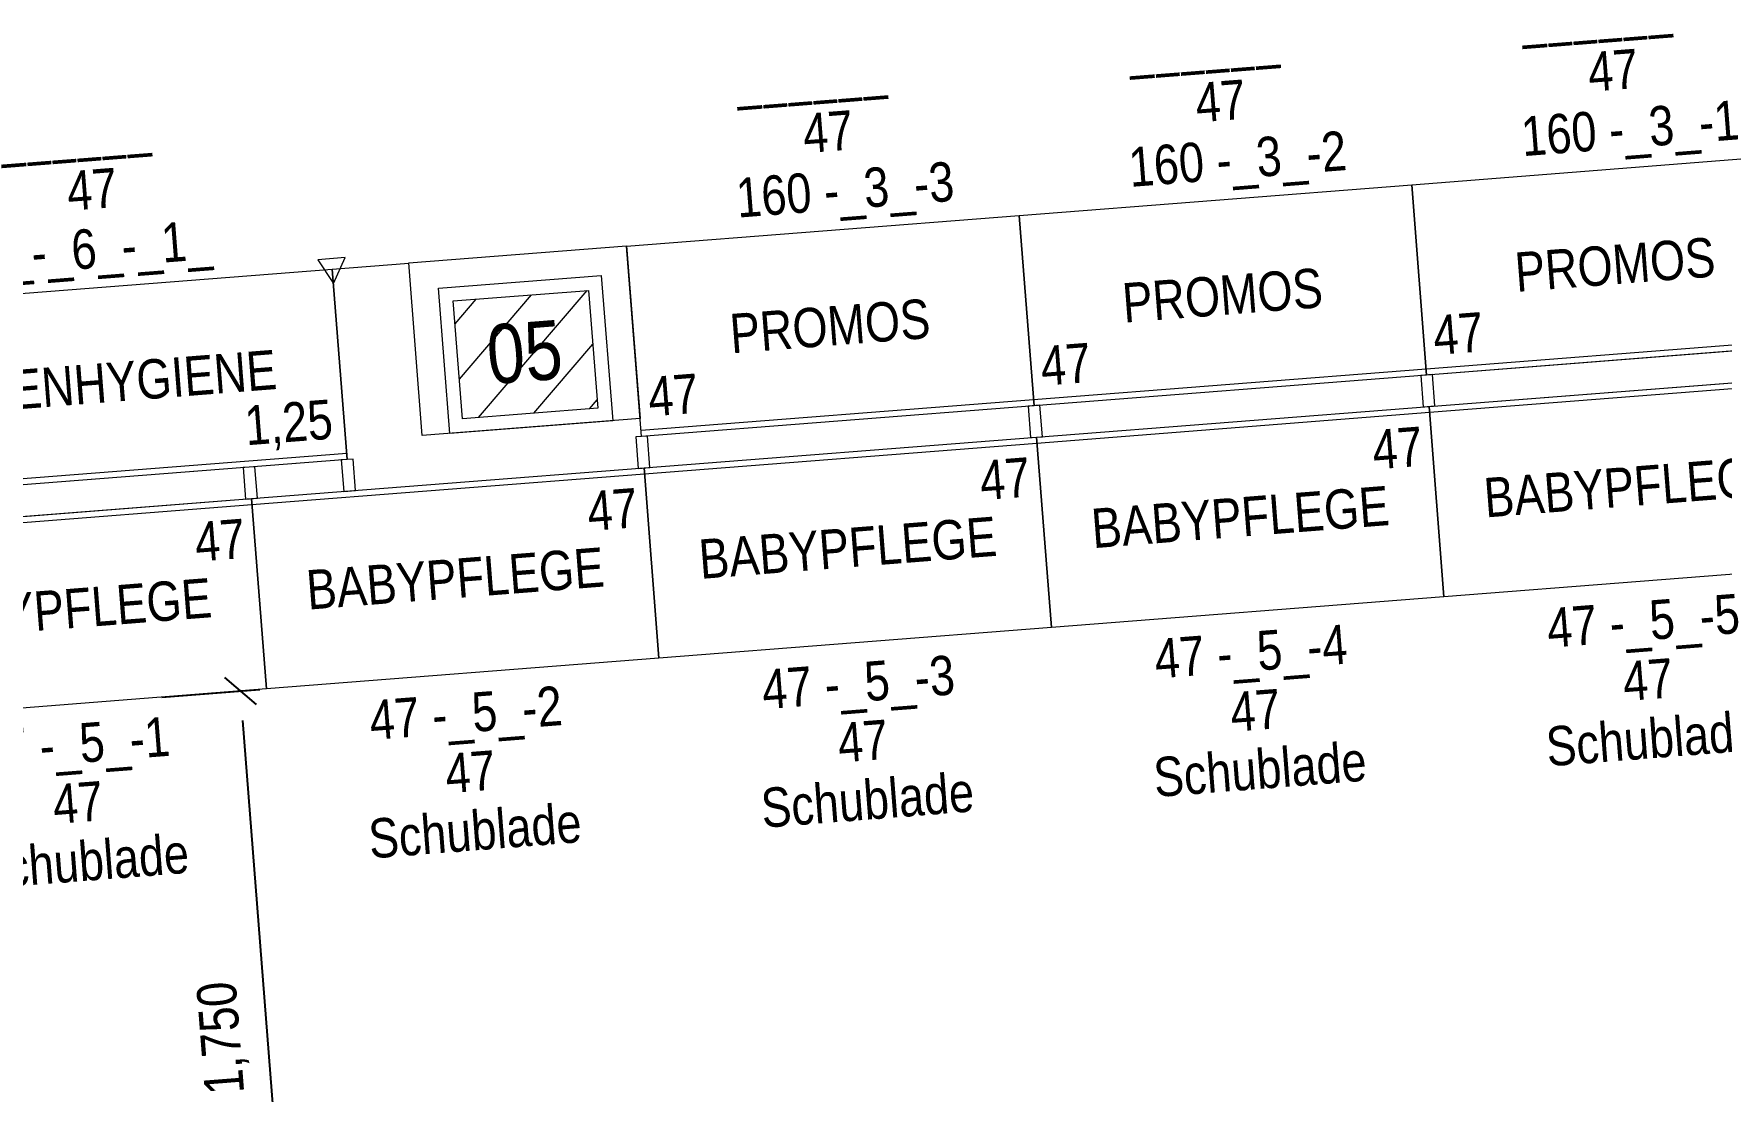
# Model space of a CAD drawing. Header units: millimetres. Extents: x 1954135 to 2038297, y 1349223 to 1397094.
# Drawn here: x 1983225 to 1987511, y 1377608 to 1380294 of the extents above; entities that cross this region are included whole.
import ezdxf
from ezdxf.enums import TextEntityAlignment as Align

# ---------------------------------------------------------------- set-up
doc = ezdxf.new("R2010")
doc.units = ezdxf.units.MM
doc.header["$MEASUREMENT"] = 0
doc.layers.get('Defpoints').update_dxf_attribs({"lineweight": 0})
for name, color, linetype, lineweight in [('01_Grundriss (Construction)', 7, 'Continuous', 0), ('10_Einrichtung', 7, 'Continuous', 0), ('10_Einrichtung (Construction)', 7, 'Continuous', 0), ('20_Sortimentierung', 7, 'Continuous', 0), ('21_Modulnummer', 7, 'Continuous', 0), ('TXT Schrift allgemein', 7, 'Continuous', 13)]:
    doc.layers.add(name, color=color, linetype=linetype, lineweight=lineweight)
doc.styles.add('Rossmann', font='ARIALN.TTF', dxfattribs={"height": 100})
doc.styles.add('Style-Arial Narrow', font='ARIALN.TTF')
doc.dimstyles.new('Rossmann', dxfattribs={"dimtxt": 100, "dimasz": 75, "dimexe": 50, "dimexo": 0.0625, "dimgap": 50, "dimtad": 1, "dimdec": 3, "dimlfac": 0.001, "dimzin": 3, "dimtxsty": 'Rossmann', "dimcen": 0, "dimadec": 3, "dimazin": 0, "dimtfac": 1, "dimtdec": 0, "dimtofl": 0, "dimtmove": 0, "dimatfit": 1, "dimfxl": 200, "dimfxlon": 1, "dimfrac": 2, "dimtolj": 1, "dimtzin": 3, "dimarcsym": 0})

# ---------------------------------------------------------------- blocks, each defined once
blk = doc.blocks.new('_Oblique-1')
at = {"color": 0, "linetype": 'ByBlock', "lineweight": -2}
blk.add_line((0.5, 0.5), (-0.5, -0.5), dxfattribs=at)
blk = doc.blocks.new('*D386')
at = {"layer": '10_Einrichtung', "color": 0, "linetype": 'ByBlock', "lineweight": -2, "transparency": 16777216}
for p, q in [((1983550.1, 1378608.7), (1983799.4, 1378628.2)), ((1983686.7, 1376864.1), (1983935.9, 1376883.6))]:
    blk.add_line(p, q, dxfattribs=at)
at = {"layer": '10_Einrichtung', "color": 0, "linetype": 'Continuous', "lineweight": -2, "transparency": 16777216}
blk.add_line((1983755.4, 1378549.6), (1983880.2, 1376954.4), dxfattribs=at)
at = {"layer": 'Defpoints', "color": 0, "linetype": 'Continuous', "lineweight": 0, "transparency": 16777216}
for p in [(1983317.6, 1378590.5), (1983886.1, 1376879.7), (1983274.7, 1376831.8)]:
    blk.add_point(p, dxfattribs=at)
at = {"layer": '10_Einrichtung', "color": 0, "linetype": 'Continuous', "lineweight": -2, "transparency": 16777216, "xscale": 75, "yscale": 75, "zscale": 75}
for p, rotation in [((1983749.5, 1378624.3), 94.47537400066294), ((1983886.1, 1376879.7), 274.475374000663)]:
    blk.add_blockref('_Oblique-1', p, dxfattribs=dict(at, rotation=rotation))
at = {"layer": '10_Einrichtung', "color": 0, "linetype": 'Continuous', "lineweight": 0, "transparency": 16777216, "insert": (1983708, 1377743.4), "char_height": 100, "attachment_point": 5, "rotation": 94.4754, "style": 'Style-Arial Narrow'}
blk.add_mtext('\\A1;1,750', dxfattribs=at)
blk = doc.blocks.new('*U843')
at = {"layer": '10_Einrichtung', "color": 7, "linetype": 'Continuous', "lineweight": 0}
blk.add_line((-500, 187.5), (500, 187.5), dxfattribs=at)
at = {"layer": '10_Einrichtung', "color": 7, "linetype": 'Continuous', "lineweight": 0, "flags": 128}
for points in [[(-485, 282.5), (-515, 282.5), (-515, 202.5), (-485, 202.5)], [(515, 282.5), (485, 282.5), (485, 202.5), (515, 202.5)], [(-500, 202.5), (500, 202.5), (500, -282.5), (-500, -282.5)]]:
    blk.add_lwpolyline(points, close=True, dxfattribs=at)
at = {"layer": '10_Einrichtung (Construction)', "color": 3, "linetype": 'Continuous', "lineweight": 0}
for p, q in [((-500, 202.5), (-500, -282.5)), ((500, 202.5), (500, -282.5))]:
    blk.add_line(p, q, dxfattribs=at)
at = {"layer": '10_Einrichtung (Construction)', "color": 5, "linetype": 'Continuous', "lineweight": 0}
blk.add_line((-500, 202.5), (500, 202.5), dxfattribs=at)
at = {"layer": '10_Einrichtung', "color": 7, "linetype": 'Continuous', "lineweight": 0, "style": 'Rossmann'}
blk.add_text('47', height=100, rotation=180, dxfattribs=at).set_placement((411.7, 103.6), align=Align.MIDDLE_CENTER)
blk = doc.blocks.new('R1 47_54')
at = {"layer": '10_Einrichtung', "color": 7, "linetype": 'Continuous', "lineweight": 0}
blk.add_blockref('*U843', (500, -242.5), dxfattribs=at)
blk = doc.blocks.new('I1 47_54')
at = {"layer": '10_Einrichtung', "color": 7, "linetype": 'Continuous', "lineweight": 0}
blk.add_blockref('R1 47_54', (0, 0), dxfattribs=at)
at = {"layer": '20_Sortimentierung', "color": 7, "linetype": 'Continuous', "lineweight": 0, "style": 'Style-Arial Narrow'}
blk.add_attdef('I1 47_54_0', text='', height=100, rotation=180, dxfattribs=at).set_placement((501.1, -282.5), align=Align.MIDDLE_CENTER)
at = {"layer": '21_Modulnummer', "color": 7, "linetype": 'Continuous', "lineweight": 0, "insert": (435.8, -675), "char_height": 100, "attachment_point": 2, "rotation": 180, "line_spacing_factor": 0.6, "style": 'Style-Arial Narrow'}
blk.add_mtext('160 -_3_-1', dxfattribs=at)
at = {"layer": '21_Modulnummer', "color": 251, "linetype": 'Continuous', "lineweight": 0, "style": 'Style-Arial Narrow'}
blk.add_attdef('I1 47_54_0', text='', height=100, rotation=180, dxfattribs=at).set_placement((467.6, -825), align=Align.TOP_CENTER)
at = {"layer": '21_Modulnummer', "color": 5, "linetype": 'Continuous', "lineweight": 0, "style": 'Style-Arial Narrow'}
blk.add_attdef('I1 47_54_0', text='', height=100, rotation=180, dxfattribs=at).set_placement((500, -975), align=Align.TOP_CENTER)
blk = doc.blocks.new('*U846')
at = {"layer": '10_Einrichtung', "color": 7, "linetype": 'Continuous', "lineweight": 0}
blk.add_line((-500, 187.5), (500, 187.5), dxfattribs=at)
at = {"layer": '10_Einrichtung', "color": 7, "linetype": 'Continuous', "lineweight": 0, "flags": 128}
for points in [[(-485, 282.5), (-515, 282.5), (-515, 202.5), (-485, 202.5)], [(515, 282.5), (485, 282.5), (485, 202.5), (515, 202.5)], [(-500, 202.5), (500, 202.5), (500, -282.5), (-500, -282.5)]]:
    blk.add_lwpolyline(points, close=True, dxfattribs=at)
at = {"layer": '10_Einrichtung (Construction)', "color": 3, "linetype": 'Continuous', "lineweight": 0}
for p, q in [((-500, 202.5), (-500, -282.5)), ((500, 202.5), (500, -282.5))]:
    blk.add_line(p, q, dxfattribs=at)
at = {"layer": '10_Einrichtung (Construction)', "color": 5, "linetype": 'Continuous', "lineweight": 0}
blk.add_line((-500, 202.5), (500, 202.5), dxfattribs=at)
at = {"layer": '10_Einrichtung', "color": 7, "linetype": 'Continuous', "lineweight": 0, "style": 'Rossmann'}
blk.add_text('47', height=100, rotation=180, dxfattribs=at).set_placement((411.7, 103.6), align=Align.MIDDLE_CENTER)
blk = doc.blocks.new('R1 47_55')
at = {"layer": '10_Einrichtung', "color": 7, "linetype": 'Continuous', "lineweight": 0}
blk.add_blockref('*U846', (500, -242.5), dxfattribs=at)
blk = doc.blocks.new('I1 47_55')
at = {"layer": '10_Einrichtung', "color": 7, "linetype": 'Continuous', "lineweight": 0}
blk.add_blockref('R1 47_55', (0, 0), dxfattribs=at)
at = {"layer": '20_Sortimentierung', "color": 7, "linetype": 'Continuous', "lineweight": 0, "style": 'Style-Arial Narrow'}
blk.add_attdef('I1 47_55_0', text='', height=100, rotation=180, dxfattribs=at).set_placement((501.1, -282.5), align=Align.MIDDLE_CENTER)
at = {"layer": '21_Modulnummer', "color": 7, "linetype": 'Continuous', "lineweight": 0, "insert": (435.8, -675), "char_height": 100, "attachment_point": 2, "rotation": 180, "line_spacing_factor": 0.6, "style": 'Style-Arial Narrow'}
blk.add_mtext('160 -_3_-2', dxfattribs=at)
at = {"layer": '21_Modulnummer', "color": 251, "linetype": 'Continuous', "lineweight": 0, "style": 'Style-Arial Narrow'}
blk.add_attdef('I1 47_55_0', text='', height=100, rotation=180, dxfattribs=at).set_placement((467.6, -825), align=Align.TOP_CENTER)
at = {"layer": '21_Modulnummer', "color": 5, "linetype": 'Continuous', "lineweight": 0, "style": 'Style-Arial Narrow'}
blk.add_attdef('I1 47_55_0', text='', height=100, rotation=180, dxfattribs=at).set_placement((500, -975), align=Align.TOP_CENTER)
blk = doc.blocks.new('*U849')
at = {"layer": '10_Einrichtung', "color": 7, "linetype": 'Continuous', "lineweight": 0}
blk.add_line((-500, 187.5), (500, 187.5), dxfattribs=at)
at = {"layer": '10_Einrichtung', "color": 7, "linetype": 'Continuous', "lineweight": 0, "flags": 128}
for points in [[(-485, 282.5), (-515, 282.5), (-515, 202.5), (-485, 202.5)], [(515, 282.5), (485, 282.5), (485, 202.5), (515, 202.5)], [(-500, 202.5), (500, 202.5), (500, -282.5), (-500, -282.5)]]:
    blk.add_lwpolyline(points, close=True, dxfattribs=at)
at = {"layer": '10_Einrichtung (Construction)', "color": 3, "linetype": 'Continuous', "lineweight": 0}
for p, q in [((-500, 202.5), (-500, -282.5)), ((500, 202.5), (500, -282.5))]:
    blk.add_line(p, q, dxfattribs=at)
at = {"layer": '10_Einrichtung (Construction)', "color": 5, "linetype": 'Continuous', "lineweight": 0}
blk.add_line((-500, 202.5), (500, 202.5), dxfattribs=at)
at = {"layer": '10_Einrichtung', "color": 7, "linetype": 'Continuous', "lineweight": 0, "style": 'Rossmann'}
blk.add_text('47', height=100, rotation=180, dxfattribs=at).set_placement((411.7, 103.6), align=Align.MIDDLE_CENTER)
blk = doc.blocks.new('R1 47_56')
at = {"layer": '10_Einrichtung', "color": 7, "linetype": 'Continuous', "lineweight": 0}
blk.add_blockref('*U849', (500, -242.5), dxfattribs=at)
blk = doc.blocks.new('I1 47_56')
at = {"layer": '10_Einrichtung', "color": 7, "linetype": 'Continuous', "lineweight": 0}
blk.add_blockref('R1 47_56', (0, 0), dxfattribs=at)
at = {"layer": '20_Sortimentierung', "color": 7, "linetype": 'Continuous', "lineweight": 0, "style": 'Style-Arial Narrow'}
blk.add_attdef('I1 47_56_0', text='', height=100, rotation=180, dxfattribs=at).set_placement((501.1, -282.5), align=Align.MIDDLE_CENTER)
at = {"layer": '21_Modulnummer', "color": 7, "linetype": 'Continuous', "lineweight": 0, "insert": (435.8, -675), "char_height": 100, "attachment_point": 2, "rotation": 180, "line_spacing_factor": 0.6, "style": 'Style-Arial Narrow'}
blk.add_mtext('160 -_3_-3', dxfattribs=at)
at = {"layer": '21_Modulnummer', "color": 251, "linetype": 'Continuous', "lineweight": 0, "style": 'Style-Arial Narrow'}
blk.add_attdef('I1 47_56_0', text='', height=100, rotation=180, dxfattribs=at).set_placement((467.6, -825), align=Align.TOP_CENTER)
at = {"layer": '21_Modulnummer', "color": 5, "linetype": 'Continuous', "lineweight": 0, "style": 'Style-Arial Narrow'}
blk.add_attdef('I1 47_56_0', text='', height=100, rotation=180, dxfattribs=at).set_placement((500, -975), align=Align.TOP_CENTER)
blk = doc.blocks.new('*U888')
at = {"layer": '10_Einrichtung', "color": 7, "linetype": 'Continuous', "lineweight": 0}
blk.add_line((-500, 187.5), (500, 187.5), dxfattribs=at)
at = {"layer": '10_Einrichtung', "color": 7, "linetype": 'Continuous', "lineweight": 0, "flags": 128}
for points in [[(-485, 282.5), (-515, 282.5), (-515, 202.5), (-485, 202.5)], [(515, 282.5), (485, 282.5), (485, 202.5), (515, 202.5)], [(-500, 202.5), (500, 202.5), (500, -282.5), (-500, -282.5)]]:
    blk.add_lwpolyline(points, close=True, dxfattribs=at)
at = {"layer": '10_Einrichtung (Construction)', "color": 3, "linetype": 'Continuous', "lineweight": 0}
for p, q in [((-500, 202.5), (-500, -282.5)), ((500, 202.5), (500, -282.5))]:
    blk.add_line(p, q, dxfattribs=at)
at = {"layer": '10_Einrichtung (Construction)', "color": 5, "linetype": 'Continuous', "lineweight": 0}
blk.add_line((-500, 202.5), (500, 202.5), dxfattribs=at)
at = {"layer": '10_Einrichtung', "color": 7, "linetype": 'Continuous', "lineweight": 0, "style": 'Rossmann'}
blk.add_text('47', height=100, dxfattribs=at).set_placement((411.7, 103.6), align=Align.MIDDLE_CENTER)
blk = doc.blocks.new('R1 47_69')
at = {"layer": '10_Einrichtung', "color": 7, "linetype": 'Continuous', "lineweight": 0}
blk.add_blockref('*U888', (500, -242.5), dxfattribs=at)
blk = doc.blocks.new('I1 47_69')
at = {"layer": '10_Einrichtung', "color": 7, "linetype": 'Continuous', "lineweight": 0}
blk.add_blockref('R1 47_69', (0, 0), dxfattribs=at)
at = {"layer": '20_Sortimentierung', "color": 7, "linetype": 'Continuous', "lineweight": 0, "style": 'Style-Arial Narrow'}
blk.add_attdef('I1 47_69_0', text='', height=100, dxfattribs=at).set_placement((500, -282.5), align=Align.MIDDLE_CENTER)
at = {"layer": '21_Modulnummer', "color": 7, "linetype": 'Continuous', "lineweight": 0, "insert": (500, -575), "char_height": 100, "attachment_point": 2, "line_spacing_factor": 0.6, "style": 'Style-Arial Narrow'}
blk.add_mtext('47 -_5_-1', dxfattribs=at)
at = {"layer": '21_Modulnummer', "color": 251, "linetype": 'Continuous', "lineweight": 0, "style": 'Style-Arial Narrow'}
blk.add_attdef('I1 47_69_0', text='', height=100, dxfattribs=at).set_placement((500, -725), align=Align.TOP_CENTER)
at = {"layer": '21_Modulnummer', "color": 5, "linetype": 'Continuous', "lineweight": 0, "style": 'Style-Arial Narrow'}
blk.add_attdef('I1 47_69_0', text='', height=100, dxfattribs=at).set_placement((500, -875), align=Align.TOP_CENTER)
blk = doc.blocks.new('*U891')
at = {"layer": '10_Einrichtung', "color": 7, "linetype": 'Continuous', "lineweight": 0}
blk.add_line((-500, 187.5), (500, 187.5), dxfattribs=at)
at = {"layer": '10_Einrichtung', "color": 7, "linetype": 'Continuous', "lineweight": 0, "flags": 128}
for points in [[(-485, 282.5), (-515, 282.5), (-515, 202.5), (-485, 202.5)], [(515, 282.5), (485, 282.5), (485, 202.5), (515, 202.5)], [(-500, 202.5), (500, 202.5), (500, -282.5), (-500, -282.5)]]:
    blk.add_lwpolyline(points, close=True, dxfattribs=at)
at = {"layer": '10_Einrichtung (Construction)', "color": 3, "linetype": 'Continuous', "lineweight": 0}
for p, q in [((-500, 202.5), (-500, -282.5)), ((500, 202.5), (500, -282.5))]:
    blk.add_line(p, q, dxfattribs=at)
at = {"layer": '10_Einrichtung (Construction)', "color": 5, "linetype": 'Continuous', "lineweight": 0}
blk.add_line((-500, 202.5), (500, 202.5), dxfattribs=at)
at = {"layer": '10_Einrichtung', "color": 7, "linetype": 'Continuous', "lineweight": 0, "style": 'Rossmann'}
blk.add_text('47', height=100, dxfattribs=at).set_placement((411.7, 103.6), align=Align.MIDDLE_CENTER)
blk = doc.blocks.new('R1 47_70')
at = {"layer": '10_Einrichtung', "color": 7, "linetype": 'Continuous', "lineweight": 0}
blk.add_blockref('*U891', (500, -242.5), dxfattribs=at)
blk = doc.blocks.new('I1 47_70')
at = {"layer": '10_Einrichtung', "color": 7, "linetype": 'Continuous', "lineweight": 0}
blk.add_blockref('R1 47_70', (0, 0), dxfattribs=at)
at = {"layer": '20_Sortimentierung', "color": 7, "linetype": 'Continuous', "lineweight": 0, "style": 'Style-Arial Narrow'}
blk.add_attdef('I1 47_70_0', text='', height=100, dxfattribs=at).set_placement((500, -282.5), align=Align.MIDDLE_CENTER)
at = {"layer": '21_Modulnummer', "color": 7, "linetype": 'Continuous', "lineweight": 0, "insert": (500, -575), "char_height": 100, "attachment_point": 2, "line_spacing_factor": 0.6, "style": 'Style-Arial Narrow'}
blk.add_mtext('47 -_5_-2', dxfattribs=at)
at = {"layer": '21_Modulnummer', "color": 251, "linetype": 'Continuous', "lineweight": 0, "style": 'Style-Arial Narrow'}
blk.add_attdef('I1 47_70_0', text='', height=100, dxfattribs=at).set_placement((500, -725), align=Align.TOP_CENTER)
at = {"layer": '21_Modulnummer', "color": 5, "linetype": 'Continuous', "lineweight": 0, "style": 'Style-Arial Narrow'}
blk.add_attdef('I1 47_70_0', text='', height=100, dxfattribs=at).set_placement((500, -875), align=Align.TOP_CENTER)
blk = doc.blocks.new('*U894')
at = {"layer": '10_Einrichtung', "color": 7, "linetype": 'Continuous', "lineweight": 0}
blk.add_line((-500, 187.5), (500, 187.5), dxfattribs=at)
at = {"layer": '10_Einrichtung', "color": 7, "linetype": 'Continuous', "lineweight": 0, "flags": 128}
for points in [[(-485, 282.5), (-515, 282.5), (-515, 202.5), (-485, 202.5)], [(515, 282.5), (485, 282.5), (485, 202.5), (515, 202.5)], [(-500, 202.5), (500, 202.5), (500, -282.5), (-500, -282.5)]]:
    blk.add_lwpolyline(points, close=True, dxfattribs=at)
at = {"layer": '10_Einrichtung (Construction)', "color": 3, "linetype": 'Continuous', "lineweight": 0}
for p, q in [((-500, 202.5), (-500, -282.5)), ((500, 202.5), (500, -282.5))]:
    blk.add_line(p, q, dxfattribs=at)
at = {"layer": '10_Einrichtung (Construction)', "color": 5, "linetype": 'Continuous', "lineweight": 0}
blk.add_line((-500, 202.5), (500, 202.5), dxfattribs=at)
at = {"layer": '10_Einrichtung', "color": 7, "linetype": 'Continuous', "lineweight": 0, "style": 'Rossmann'}
blk.add_text('47', height=100, dxfattribs=at).set_placement((411.7, 103.6), align=Align.MIDDLE_CENTER)
blk = doc.blocks.new('R1 47_71')
at = {"layer": '10_Einrichtung', "color": 7, "linetype": 'Continuous', "lineweight": 0}
blk.add_blockref('*U894', (500, -242.5), dxfattribs=at)
blk = doc.blocks.new('I1 47_71')
at = {"layer": '10_Einrichtung', "color": 7, "linetype": 'Continuous', "lineweight": 0}
blk.add_blockref('R1 47_71', (0, 0), dxfattribs=at)
at = {"layer": '20_Sortimentierung', "color": 7, "linetype": 'Continuous', "lineweight": 0, "style": 'Style-Arial Narrow'}
blk.add_attdef('I1 47_71_0', text='', height=100, dxfattribs=at).set_placement((500, -282.5), align=Align.MIDDLE_CENTER)
at = {"layer": '21_Modulnummer', "color": 7, "linetype": 'Continuous', "lineweight": 0, "insert": (500, -575), "char_height": 100, "attachment_point": 2, "line_spacing_factor": 0.6, "style": 'Style-Arial Narrow'}
blk.add_mtext('47 -_5_-3', dxfattribs=at)
at = {"layer": '21_Modulnummer', "color": 251, "linetype": 'Continuous', "lineweight": 0, "style": 'Style-Arial Narrow'}
blk.add_attdef('I1 47_71_0', text='', height=100, dxfattribs=at).set_placement((500, -725), align=Align.TOP_CENTER)
at = {"layer": '21_Modulnummer', "color": 5, "linetype": 'Continuous', "lineweight": 0, "style": 'Style-Arial Narrow'}
blk.add_attdef('I1 47_71_0', text='', height=100, dxfattribs=at).set_placement((500, -875), align=Align.TOP_CENTER)
blk = doc.blocks.new('*U897')
at = {"layer": '10_Einrichtung', "color": 7, "linetype": 'Continuous', "lineweight": 0}
blk.add_line((-500, 187.5), (500, 187.5), dxfattribs=at)
at = {"layer": '10_Einrichtung', "color": 7, "linetype": 'Continuous', "lineweight": 0, "flags": 128}
for points in [[(-485, 282.5), (-515, 282.5), (-515, 202.5), (-485, 202.5)], [(515, 282.5), (485, 282.5), (485, 202.5), (515, 202.5)], [(-500, 202.5), (500, 202.5), (500, -282.5), (-500, -282.5)]]:
    blk.add_lwpolyline(points, close=True, dxfattribs=at)
at = {"layer": '10_Einrichtung (Construction)', "color": 3, "linetype": 'Continuous', "lineweight": 0}
for p, q in [((-500, 202.5), (-500, -282.5)), ((500, 202.5), (500, -282.5))]:
    blk.add_line(p, q, dxfattribs=at)
at = {"layer": '10_Einrichtung (Construction)', "color": 5, "linetype": 'Continuous', "lineweight": 0}
blk.add_line((-500, 202.5), (500, 202.5), dxfattribs=at)
at = {"layer": '10_Einrichtung', "color": 7, "linetype": 'Continuous', "lineweight": 0, "style": 'Rossmann'}
blk.add_text('47', height=100, dxfattribs=at).set_placement((411.7, 103.6), align=Align.MIDDLE_CENTER)
blk = doc.blocks.new('R1 47_72')
at = {"layer": '10_Einrichtung', "color": 7, "linetype": 'Continuous', "lineweight": 0}
blk.add_blockref('*U897', (500, -242.5), dxfattribs=at)
blk = doc.blocks.new('I1 47_72')
at = {"layer": '10_Einrichtung', "color": 7, "linetype": 'Continuous', "lineweight": 0}
blk.add_blockref('R1 47_72', (0, 0), dxfattribs=at)
at = {"layer": '20_Sortimentierung', "color": 7, "linetype": 'Continuous', "lineweight": 0, "style": 'Style-Arial Narrow'}
blk.add_attdef('I1 47_72_0', text='', height=100, dxfattribs=at).set_placement((500, -282.5), align=Align.MIDDLE_CENTER)
at = {"layer": '21_Modulnummer', "color": 7, "linetype": 'Continuous', "lineweight": 0, "insert": (500, -575), "char_height": 100, "attachment_point": 2, "line_spacing_factor": 0.6, "style": 'Style-Arial Narrow'}
blk.add_mtext('47 -_5_-4', dxfattribs=at)
at = {"layer": '21_Modulnummer', "color": 251, "linetype": 'Continuous', "lineweight": 0, "style": 'Style-Arial Narrow'}
blk.add_attdef('I1 47_72_0', text='', height=100, dxfattribs=at).set_placement((500, -725), align=Align.TOP_CENTER)
at = {"layer": '21_Modulnummer', "color": 5, "linetype": 'Continuous', "lineweight": 0, "style": 'Style-Arial Narrow'}
blk.add_attdef('I1 47_72_0', text='', height=100, dxfattribs=at).set_placement((500, -875), align=Align.TOP_CENTER)
blk = doc.blocks.new('*U900')
at = {"layer": '10_Einrichtung', "color": 7, "linetype": 'Continuous', "lineweight": 0}
blk.add_line((-500, 187.5), (500, 187.5), dxfattribs=at)
at = {"layer": '10_Einrichtung', "color": 7, "linetype": 'Continuous', "lineweight": 0, "flags": 128}
for points in [[(-485, 282.5), (-515, 282.5), (-515, 202.5), (-485, 202.5)], [(515, 282.5), (485, 282.5), (485, 202.5), (515, 202.5)], [(-500, 202.5), (500, 202.5), (500, -282.5), (-500, -282.5)]]:
    blk.add_lwpolyline(points, close=True, dxfattribs=at)
at = {"layer": '10_Einrichtung (Construction)', "color": 3, "linetype": 'Continuous', "lineweight": 0}
for p, q in [((-500, 202.5), (-500, -282.5)), ((500, 202.5), (500, -282.5))]:
    blk.add_line(p, q, dxfattribs=at)
at = {"layer": '10_Einrichtung (Construction)', "color": 5, "linetype": 'Continuous', "lineweight": 0}
blk.add_line((-500, 202.5), (500, 202.5), dxfattribs=at)
at = {"layer": '10_Einrichtung', "color": 7, "linetype": 'Continuous', "lineweight": 0, "style": 'Rossmann'}
blk.add_text('47', height=100, dxfattribs=at).set_placement((411.7, 103.6), align=Align.MIDDLE_CENTER)
blk = doc.blocks.new('R1 47_73')
at = {"layer": '10_Einrichtung', "color": 7, "linetype": 'Continuous', "lineweight": 0}
blk.add_blockref('*U900', (500, -242.5), dxfattribs=at)
blk = doc.blocks.new('I1 47_73')
at = {"layer": '10_Einrichtung', "color": 7, "linetype": 'Continuous', "lineweight": 0}
blk.add_blockref('R1 47_73', (0, 0), dxfattribs=at)
at = {"layer": '20_Sortimentierung', "color": 7, "linetype": 'Continuous', "lineweight": 0, "style": 'Style-Arial Narrow'}
blk.add_attdef('I1 47_73_0', text='', height=100, dxfattribs=at).set_placement((500, -282.5), align=Align.MIDDLE_CENTER)
at = {"layer": '21_Modulnummer', "color": 7, "linetype": 'Continuous', "lineweight": 0, "insert": (500, -575), "char_height": 100, "attachment_point": 2, "line_spacing_factor": 0.6, "style": 'Style-Arial Narrow'}
blk.add_mtext('47 -_5_-5', dxfattribs=at)
at = {"layer": '21_Modulnummer', "color": 251, "linetype": 'Continuous', "lineweight": 0, "style": 'Style-Arial Narrow'}
blk.add_attdef('I1 47_73_0', text='', height=100, dxfattribs=at).set_placement((500, -725), align=Align.TOP_CENTER)
at = {"layer": '21_Modulnummer', "color": 5, "linetype": 'Continuous', "lineweight": 0, "style": 'Style-Arial Narrow'}
blk.add_attdef('I1 47_73_0', text='', height=100, dxfattribs=at).set_placement((500, -875), align=Align.TOP_CENTER)
blk = doc.blocks.new('*U1251')
at = {"layer": '10_Einrichtung', "color": 7, "linetype": 'Continuous', "lineweight": 0}
blk.add_line((-625, 187.5), (625, 187.5), dxfattribs=at)
at = {"layer": '10_Einrichtung', "color": 7, "linetype": 'Continuous', "lineweight": 0, "flags": 128}
for points in [[(-610, 282.5), (-640, 282.5), (-640, 202.5), (-610, 202.5)], [(640, 282.5), (610, 282.5), (610, 202.5), (640, 202.5)], [(-625, 202.5), (625, 202.5), (625, -282.5), (-625, -282.5)]]:
    blk.add_lwpolyline(points, close=True, dxfattribs=at)
at = {"layer": '10_Einrichtung (Construction)', "color": 3, "linetype": 'Continuous', "lineweight": 0}
for p, q in [((-625, 202.5), (-625, -282.5)), ((625, 202.5), (625, -282.5))]:
    blk.add_line(p, q, dxfattribs=at)
at = {"layer": '10_Einrichtung (Construction)', "color": 5, "linetype": 'Continuous', "lineweight": 0}
blk.add_line((-625, 202.5), (625, 202.5), dxfattribs=at)
at = {"layer": '10_Einrichtung', "color": 7, "linetype": 'Continuous', "lineweight": 0, "style": 'Rossmann'}
for s, p in [('1,25', (-484.2, 96.6)), ('47', (530.1, 103.6))]:
    blk.add_text(s, height=100, rotation=180, dxfattribs=at).set_placement(p, align=Align.MIDDLE_CENTER)
blk = doc.blocks.new('Rg 47_1')
at = {"layer": '10_Einrichtung', "color": 7, "linetype": 'Continuous', "lineweight": 0}
blk.add_blockref('*U1251', (625, -242.5), dxfattribs=at)
blk = doc.blocks.new('Ig 47_1')
at = {"layer": '10_Einrichtung', "color": 7, "linetype": 'Continuous', "lineweight": 0}
blk.add_blockref('Rg 47_1', (0, 0), dxfattribs=at)
at = {"layer": '20_Sortimentierung', "color": 7, "linetype": 'Continuous', "lineweight": 0, "style": 'Style-Arial Narrow'}
blk.add_attdef('Ig 47_1_0', text='', height=100, rotation=180, dxfattribs=at).set_placement((626.1, -282.5), align=Align.MIDDLE_CENTER)
at = {"layer": '21_Modulnummer', "color": 7, "linetype": 'Continuous', "lineweight": 0, "insert": (625, -675), "char_height": 100, "attachment_point": 2, "rotation": 180, "line_spacing_factor": 0.6, "style": 'Style-Arial Narrow'}
blk.add_mtext('55_-_6_-_1_', dxfattribs=at)
at = {"layer": '21_Modulnummer', "color": 251, "linetype": 'Continuous', "lineweight": 0, "style": 'Style-Arial Narrow'}
blk.add_attdef('Ig 47_1_0', text='', height=100, rotation=180, dxfattribs=at).set_placement((592.6, -825), align=Align.TOP_CENTER)
at = {"layer": '21_Modulnummer', "color": 5, "linetype": 'Continuous', "lineweight": 0, "style": 'Style-Arial Narrow'}
blk.add_attdef('Ig 47_1_0', text='', height=100, rotation=180, dxfattribs=at).set_placement((625, -975), align=Align.TOP_CENTER)
blk = doc.blocks.new('Z_Kennzeichen Endständer')
at = {"layer": '10_Einrichtung', "color": 3, "linetype": 'Continuous', "lineweight": 0, "flags": 128}
blk.add_lwpolyline([(0, 36.2), (-34.7, -26.8), (35.1, -26.8)], close=True, dxfattribs=at)
blk = doc.blocks.new('End 160_47')
at = {"layer": '10_Einrichtung', "color": 3, "linetype": 'Continuous', "lineweight": 0, "flags": 128}
blk.add_lwpolyline([(-30.1, 295.9), (-60.1, 295.9), (-60.1, 215.9), (-30.1, 215.9)], close=True, dxfattribs=at)
at = {"layer": '10_Einrichtung (Construction)', "color": 3, "linetype": 'Continuous', "lineweight": 0}
blk.add_line((-45.1, 215.9), (-45.1, -269.1), dxfattribs=at)
at = {"layer": '10_Einrichtung', "color": 3, "lineweight": 0}
blk.add_blockref('Z_Kennzeichen Endständer', (-45.1, -269.1), dxfattribs=at)
blk = doc.blocks.new('End 160_47a')
at = {"layer": '10_Einrichtung', "color": 3, "linetype": 'Continuous', "lineweight": 0}
blk.add_blockref('End 160_47', (45.1, -255.9), dxfattribs=at)

msp = doc.modelspace()

# ---------------------------------------------------------------- hatches: boundary and pattern name
at = {"layer": '01_Grundriss (Construction)', "linetype": 'Continuous', "lineweight": 0}
h = msp.add_hatch(dxfattribs=at)
h.set_pattern_fill('HATCH', style=0, pattern_type=2)
h.set_pattern_definition([(49.475, (1985506.68, 1379743.42), (-76.013, 64.9775), [])])
h.paths.add_polyline_path([(1984290.5876, 1379615.1019), (1984634.5357, 1379642.0224), (1984657.9449, 1379342.9372), (1984313.9968, 1379316.0166)], flags=0)

# ---------------------------------------------------------------- linework, layer by layer
at = {"layer": '01_Grundriss (Construction)', "color": 253, "linetype": 'Continuous', "lineweight": 13, "flags": 128}
msp.add_lwpolyline([(1984177.7146, 1379711.5885), (1984731.0224, 1379754.8955), (1984765.3558, 1379316.2371), (1984212.048, 1379272.9301)], close=True, dxfattribs=at)
at = {"layer": '01_Grundriss (Construction)', "color": 5, "linetype": 'Continuous', "lineweight": 13, "flags": 128}
msp.add_lwpolyline([(1984252.9633, 1379647.2641), (1984666.6979, 1379679.6468), (1984695.5693, 1379310.7749), (1984281.8346, 1379278.3922)], close=True, dxfattribs=at)
at = {"layer": '01_Grundriss (Construction)', "color": 7, "linetype": 'Continuous', "lineweight": 0, "flags": 128}
msp.add_lwpolyline([(1984290.5876, 1379615.1019), (1984634.5357, 1379642.0224), (1984657.9449, 1379342.9372), (1984313.9968, 1379316.0166)], close=True, dxfattribs=at)
msp.add_lwpolyline([(1984290.5876, 1379615.1019), (1984634.5357, 1379642.0224), (1984657.9449, 1379342.9372), (1984313.9968, 1379316.0166)], close=True, dxfattribs=at)
at = {"layer": '10_Einrichtung (Construction)', "linetype": 'Continuous', "lineweight": 0}
msp.add_line((1983983.3504, 1379695.8459), (1984177.7558, 1379711.0618), dxfattribs=at)

# ---------------------------------------------------------------- block references
at = {"layer": 'TXT Schrift allgemein'}
ref = msp.add_blockref('I1 47_54', (1987762.8825, 1379465.0614), dxfattribs=dict(at, rotation=184.4753740006629))
ref.add_attrib('I1 47_54_0', '47', dxfattribs={"layer": '21_Modulnummer', "color": 251, "linetype": 'Continuous', "lineweight": 0, "height": 100, "rotation": 4.475374, "style": 'Style-Arial Narrow'}).set_placement((1987232.3654, 1380251.0614), align=Align.TOP_CENTER)
ref.add_attrib('I1 47_54_0', 'PROMOS', dxfattribs={"layer": '20_Sortimentierung', "color": 7, "linetype": 'Continuous', "lineweight": 0, "height": 100, "rotation": 4.475374, "style": 'Style-Arial Narrow'}).set_placement((1987241.2856, 1379707.6004), align=Align.MIDDLE_CENTER)
ref.add_attrib('I1 47_54_0', '______', dxfattribs={"layer": '21_Modulnummer', "color": 5, "linetype": 'Continuous', "lineweight": 0, "height": 100, "rotation": 4.475374, "style": 'Style-Arial Narrow'}).set_placement((1987188.3272, 1380398.0733), align=Align.TOP_CENTER)
ref = msp.add_blockref('I1 47_55', (1986765.9316, 1379387.0308), dxfattribs=dict(at, rotation=184.4753740006629))
ref.add_attrib('I1 47_55_0', '47', dxfattribs={"layer": '21_Modulnummer', "color": 251, "linetype": 'Continuous', "lineweight": 0, "height": 100, "rotation": 4.475374, "style": 'Style-Arial Narrow'}).set_placement((1986235.4144, 1380173.0307), align=Align.TOP_CENTER)
ref.add_attrib('I1 47_55_0', 'PROMOS', dxfattribs={"layer": '20_Sortimentierung', "color": 7, "linetype": 'Continuous', "lineweight": 0, "height": 100, "rotation": 4.475374, "style": 'Style-Arial Narrow'}).set_placement((1986244.3347, 1379629.5698), align=Align.MIDDLE_CENTER)
ref.add_attrib('I1 47_55_0', '______', dxfattribs={"layer": '21_Modulnummer', "color": 5, "linetype": 'Continuous', "lineweight": 0, "height": 100, "rotation": 4.475374, "style": 'Style-Arial Narrow'}).set_placement((1986191.3763, 1380320.0427), align=Align.TOP_CENTER)
ref = msp.add_blockref('I1 47_56', (1985768.9806, 1379309.0002), dxfattribs=dict(at, rotation=184.4753740006629))
ref.add_attrib('I1 47_56_0', '47', dxfattribs={"layer": '21_Modulnummer', "color": 251, "linetype": 'Continuous', "lineweight": 0, "height": 100, "rotation": 4.475374, "style": 'Style-Arial Narrow'}).set_placement((1985238.4634, 1380095.0001), align=Align.TOP_CENTER)
ref.add_attrib('I1 47_56_0', 'PROMOS', dxfattribs={"layer": '20_Sortimentierung', "color": 7, "linetype": 'Continuous', "lineweight": 0, "height": 100, "rotation": 4.475374, "style": 'Style-Arial Narrow'}).set_placement((1985247.3837, 1379551.5392), align=Align.MIDDLE_CENTER)
ref.add_attrib('I1 47_56_0', '______', dxfattribs={"layer": '21_Modulnummer', "color": 5, "linetype": 'Continuous', "lineweight": 0, "height": 100, "rotation": 4.475374, "style": 'Style-Arial Narrow'}).set_placement((1985194.4253, 1380242.0121), align=Align.TOP_CENTER)
ref = msp.add_blockref('Ig 47_1', (1984024.3164, 1379172.4466), dxfattribs=dict(at, rotation=184.4753740006629))
ref.add_attrib('Ig 47_1_0', '47', dxfattribs={"layer": '21_Modulnummer', "color": 251, "linetype": 'Continuous', "lineweight": 0, "height": 100, "rotation": 4.475374, "style": 'Style-Arial Narrow'}).set_placement((1983369.1804, 1379948.6927), align=Align.TOP_CENTER)
ref.add_attrib('Ig 47_1_0', '______', dxfattribs={"layer": '21_Modulnummer', "color": 5, "linetype": 'Continuous', "lineweight": 0, "height": 100, "rotation": 4.475374, "style": 'Style-Arial Narrow'}).set_placement((1983325.1422, 1380095.7047), align=Align.TOP_CENTER)
ref.add_attrib('Ig 47_1_0', 'DAMENHYGIENE', dxfattribs={"layer": '20_Sortimentierung', "color": 7, "linetype": 'Continuous', "lineweight": 0, "height": 100, "rotation": 4.475374, "style": 'Style-Arial Narrow'}).set_placement((1983378.1007, 1379405.2318), align=Align.MIDDLE_CENTER)
at = {"layer": 'TXT Schrift allgemein', "rotation": 184.475374000659}
msp.add_blockref('End 160_47a', (1984024.3164, 1379172.4466), dxfattribs=at)
at = {"layer": 'TXT Schrift allgemein'}
ref = msp.add_blockref('I1 47_73', (1986765.9316, 1379387.0308), dxfattribs=dict(at, rotation=4.475374000662932))
ref.add_attrib('I1 47_73_0', '47', dxfattribs={"layer": '21_Modulnummer', "color": 251, "linetype": 'Continuous', "lineweight": 0, "height": 100, "rotation": 4.475374, "style": 'Style-Arial Narrow'}).set_placement((1987320.9793, 1378703.2566), align=Align.TOP_CENTER)
ref.add_attrib('I1 47_73_0', 'BABYPFLEGE', dxfattribs={"layer": '20_Sortimentierung', "color": 7, "linetype": 'Continuous', "lineweight": 0, "height": 100, "rotation": 4.475374, "style": 'Style-Arial Narrow'}).set_placement((1987286.4507, 1379144.4074), align=Align.MIDDLE_CENTER)
ref.add_attrib('I1 47_73_0', 'Schublade', dxfattribs={"layer": '21_Modulnummer', "color": 5, "linetype": 'Continuous', "lineweight": 0, "height": 100, "rotation": 4.475374, "style": 'Style-Arial Narrow'}).set_placement((1987332.6839, 1378553.714), align=Align.TOP_CENTER)
ref = msp.add_blockref('I1 47_72', (1985768.9806, 1379309.0002), dxfattribs=dict(at, rotation=4.475374000662932))
ref.add_attrib('I1 47_72_0', '47', dxfattribs={"layer": '21_Modulnummer', "color": 251, "linetype": 'Continuous', "lineweight": 0, "height": 100, "rotation": 4.475374, "style": 'Style-Arial Narrow'}).set_placement((1986324.0283, 1378625.226), align=Align.TOP_CENTER)
ref.add_attrib('I1 47_72_0', 'BABYPFLEGE', dxfattribs={"layer": '20_Sortimentierung', "color": 7, "linetype": 'Continuous', "lineweight": 0, "height": 100, "rotation": 4.475374, "style": 'Style-Arial Narrow'}).set_placement((1986289.4998, 1379066.3768), align=Align.MIDDLE_CENTER)
ref.add_attrib('I1 47_72_0', 'Schublade', dxfattribs={"layer": '21_Modulnummer', "color": 5, "linetype": 'Continuous', "lineweight": 0, "height": 100, "rotation": 4.475374, "style": 'Style-Arial Narrow'}).set_placement((1986335.7329, 1378475.6834), align=Align.TOP_CENTER)
ref = msp.add_blockref('I1 47_71', (1984772.0297, 1379230.9696), dxfattribs=dict(at, rotation=4.475374000662932))
ref.add_attrib('I1 47_71_0', '47', dxfattribs={"layer": '21_Modulnummer', "color": 251, "linetype": 'Continuous', "lineweight": 0, "height": 100, "rotation": 4.475374, "style": 'Style-Arial Narrow'}).set_placement((1985327.0773, 1378547.1954), align=Align.TOP_CENTER)
ref.add_attrib('I1 47_71_0', 'BABYPFLEGE', dxfattribs={"layer": '20_Sortimentierung', "color": 7, "linetype": 'Continuous', "lineweight": 0, "height": 100, "rotation": 4.475374, "style": 'Style-Arial Narrow'}).set_placement((1985292.5488, 1378988.3462), align=Align.MIDDLE_CENTER)
ref.add_attrib('I1 47_71_0', 'Schublade', dxfattribs={"layer": '21_Modulnummer', "color": 5, "linetype": 'Continuous', "lineweight": 0, "height": 100, "rotation": 4.475374, "style": 'Style-Arial Narrow'}).set_placement((1985338.7819, 1378397.6528), align=Align.TOP_CENTER)
ref = msp.add_blockref('I1 47_70', (1983775.0787, 1379152.939), dxfattribs=dict(at, rotation=4.475374000662932))
ref.add_attrib('I1 47_70_0', '47', dxfattribs={"layer": '21_Modulnummer', "color": 251, "linetype": 'Continuous', "lineweight": 0, "height": 100, "rotation": 4.475374, "style": 'Style-Arial Narrow'}).set_placement((1984330.1264, 1378469.1648), align=Align.TOP_CENTER)
ref.add_attrib('I1 47_70_0', 'BABYPFLEGE', dxfattribs={"layer": '20_Sortimentierung', "color": 7, "linetype": 'Continuous', "lineweight": 0, "height": 100, "rotation": 4.475374, "style": 'Style-Arial Narrow'}).set_placement((1984295.5978, 1378910.3156), align=Align.MIDDLE_CENTER)
ref.add_attrib('I1 47_70_0', 'Schublade', dxfattribs={"layer": '21_Modulnummer', "color": 5, "linetype": 'Continuous', "lineweight": 0, "height": 100, "rotation": 4.475374, "style": 'Style-Arial Narrow'}).set_placement((1984341.831, 1378319.6222), align=Align.TOP_CENTER)
ref = msp.add_blockref('I1 47_69', (1982778.1277, 1379074.9084), dxfattribs=dict(at, rotation=4.475374000662932))
ref.add_attrib('I1 47_69_0', '47', dxfattribs={"layer": '21_Modulnummer', "color": 251, "linetype": 'Continuous', "lineweight": 0, "height": 100, "rotation": 4.475374, "style": 'Style-Arial Narrow'}).set_placement((1983333.1754, 1378391.1342), align=Align.TOP_CENTER)
ref.add_attrib('I1 47_69_0', 'BABYPFLEGE', dxfattribs={"layer": '20_Sortimentierung', "color": 7, "linetype": 'Continuous', "lineweight": 0, "height": 100, "rotation": 4.475374, "style": 'Style-Arial Narrow'}).set_placement((1983298.6469, 1378832.285), align=Align.MIDDLE_CENTER)
ref.add_attrib('I1 47_69_0', 'Schublade', dxfattribs={"layer": '21_Modulnummer', "color": 5, "linetype": 'Continuous', "lineweight": 0, "height": 100, "rotation": 4.475374, "style": 'Style-Arial Narrow'}).set_placement((1983344.88, 1378241.5916), align=Align.TOP_CENTER)

# ---------------------------------------------------------------- texts
at = {"layer": '01_Grundriss (Construction)', "color": 5, "linetype": 'Continuous', "lineweight": 0, "style": 'Rossmann'}
msp.add_text('05', height=150, rotation=4.475374, dxfattribs=at).set_placement((1984370.69, 1379552.9774), align=Align.TOP_LEFT)

# ---------------------------------------------------------------- dimensions: what is measured, and where the dimension line sits
at = {"layer": '10_Einrichtung', "linetype": 'Continuous', "lineweight": 0}
dim = msp.add_linear_dim(base=(1983886.0685, 1376879.6683), p1=(1983317.5693, 1378590.5244), p2=(1983274.6717, 1376831.8147), angle=274.475374, dimstyle='Rossmann', override={"dimtxsty": 'Style-Arial Narrow', "dimblk": '_Oblique-1', "dimtdec": 3, "dimfrac": 0}, dxfattribs=at)
dim.commit()
dim.dimension.update_dxf_attribs({"geometry": '*D386', "text_midpoint": (1983708.0319, 1377743.4095)})

doc.saveas('drawing.dxf')
